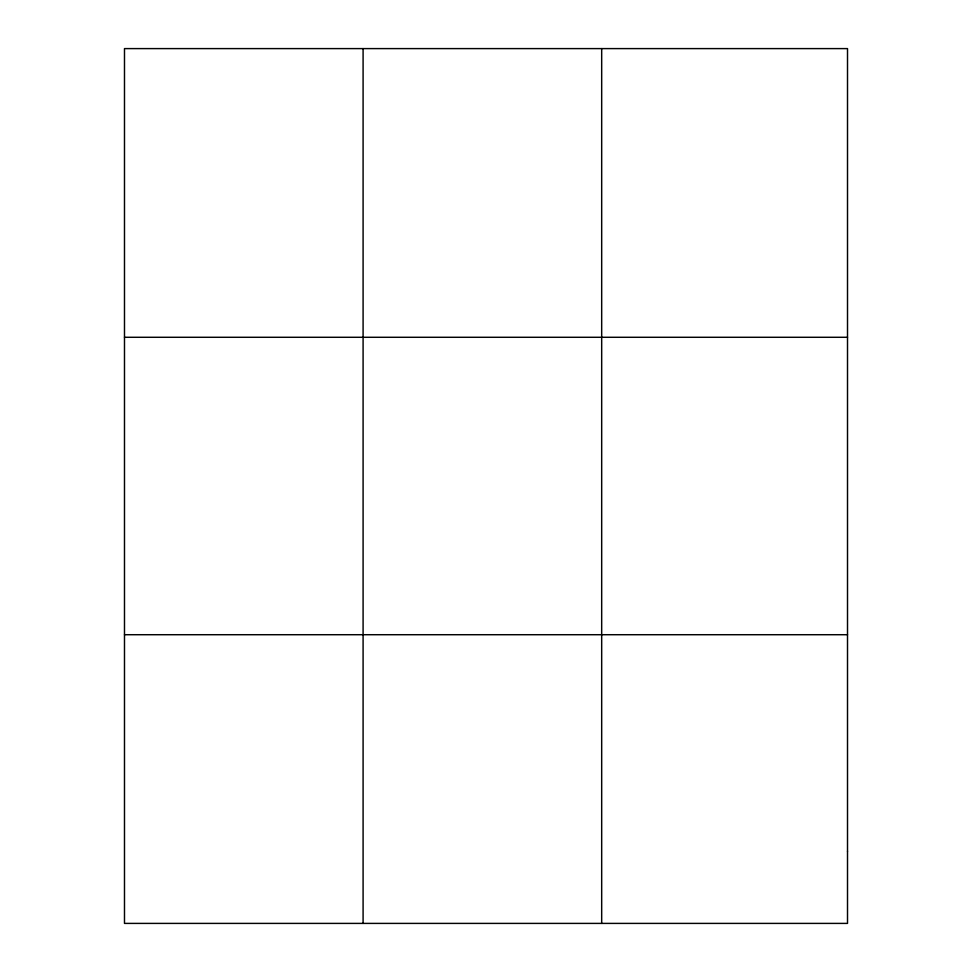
<?xml version="1.0" encoding="UTF-8"?>
<svg xmlns="http://www.w3.org/2000/svg" width="972" height="972" viewBox="0 0 972 972"><rect width="100%" height="100%" fill="white"/><g stroke="black" fill="none" stroke-linecap="round" stroke-linejoin="round"><path stroke-width="1.46" d="M363.091 48.6L363.091 923.4M601.68 48.6L601.68 923.4M124.489 337.284L847.511 337.284M124.489 634.716L847.511 634.716M847.511 851.229L847.511 923.4L124.489 923.4L124.489 48.6L847.511 48.6L847.511 851.229"/></g></svg>
